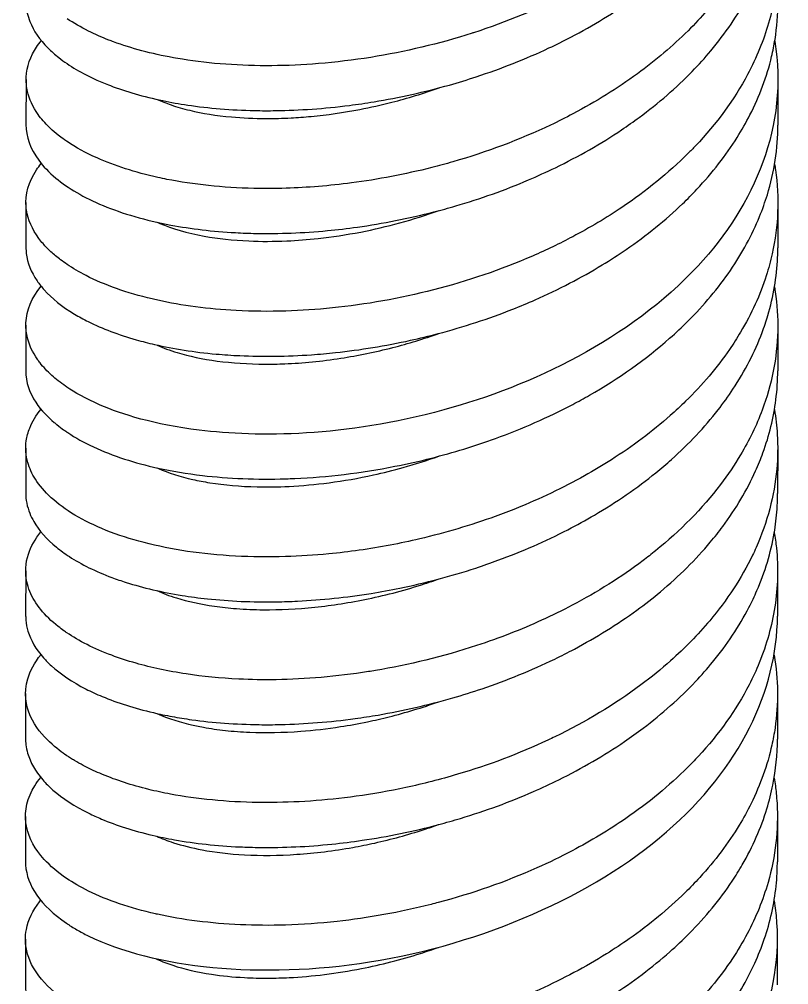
# Model space of a CAD drawing. Header units: millimetres. Extents: x 129 to 6329, y 33 to 3553.
# Drawn here: x 3519.19 to 3539.65, y 2565.71 to 2591.37 of the extents above; entities that cross this region are included whole.
import ezdxf

# ---------------------------------------------------------------- set-up
doc = ezdxf.new("R2010")
doc.units = ezdxf.units.MM
doc.layers.add('vistasIsometricas', color=255, linetype='Continuous')

msp = doc.modelspace()

# ---------------------------------------------------------------- linework, layer by layer
at = {"layer": 'vistasIsometricas', "extrusion": (1e-16, 0.816497, 0.57735)}
for p, q in [((3521.866, 2590.711), (3521.866, 2590.711)), ((3519.365, 2589.768), (3519.364, 2588.573)), ((3539.365, 2589.754), (3539.364, 2588.559)), ((3521.863, 2587.447), (3521.863, 2587.447)), ((3519.363, 2586.504), (3519.362, 2585.309)), ((3539.363, 2586.466), (3539.362, 2585.294)), ((3521.861, 2584.182), (3521.861, 2584.182)), ((3519.36, 2583.239), (3519.359, 2582.044)), ((3539.36, 2583.225), (3539.359, 2582.03)), ((3519.358, 2579.974), (3519.357, 2578.78)), ((3539.358, 2579.96), (3539.357, 2578.765)), ((3519.356, 2576.71), (3519.355, 2575.515)), ((3539.356, 2576.695), (3539.355, 2575.5)), ((3521.854, 2574.388), (3521.854, 2574.388)), ((3519.353, 2573.445), (3519.352, 2572.25)), ((3539.353, 2573.431), (3539.352, 2572.236)), ((3521.851, 2571.123), (3521.851, 2571.124)), ((3519.351, 2570.181), (3519.35, 2568.986)), ((3539.351, 2570.166), (3539.35, 2568.971)), ((3521.849, 2567.859), (3521.849, 2567.859)), ((3519.348, 2566.916), (3519.348, 2565.721)), ((3539.348, 2566.873), (3539.348, 2565.707))]:
    msp.add_line(p, q, dxfattribs=at)
at = {"layer": 'vistasIsometricas'}
for points, knots in [([(3539.286, 2600.582), (3539.286, 2600.581), (3539.286, 2600.58), (3539.286, 2600.579), (3539.357, 2600.158), (3539.385, 2599.73), (3539.367, 2599.299), (3539.347, 2598.801), (3539.265, 2598.3), (3539.121, 2597.8), (3539.064, 2597.6), (3538.996, 2597.4), (3538.918, 2597.201), (3538.653, 2596.527), (3538.271, 2595.863), (3537.775, 2595.229), (3537.736, 2595.179), (3537.696, 2595.129), (3537.656, 2595.08), (3537.197, 2594.518), (3536.649, 2593.982), (3536.022, 2593.485), (3535.684, 2593.218), (3535.324, 2592.962), (3534.943, 2592.719), (3534.575, 2592.484), (3534.188, 2592.262), (3533.785, 2592.055), (3532.999, 2591.649), (3532.15, 2591.299), (3531.268, 2591.014), (3531.254, 2591.009), (3531.241, 2591.005), (3531.228, 2591.001), (3530.353, 2590.721), (3529.445, 2590.505), (3528.536, 2590.36), (3528.071, 2590.286), (3527.606, 2590.23), (3527.146, 2590.193), (3526.727, 2590.159), (3526.312, 2590.14), (3525.905, 2590.137), (3525.068, 2590.131), (3524.264, 2590.189), (3523.525, 2590.308), (3523.443, 2590.321), (3523.363, 2590.335), (3523.283, 2590.349), (3522.704, 2590.454), (3522.169, 2590.597), (3521.694, 2590.772), (3521.652, 2590.788), (3521.61, 2590.803), (3521.569, 2590.819), (3521.378, 2590.894), (3521.197, 2590.973), (3521.027, 2591.058), (3520.821, 2591.16), (3520.632, 2591.269), (3520.459, 2591.386)], [0.419181145, 0.419181145, 0.419181145, 0.419181145, 0.419182326, 0.419182326, 0.419182326, 0.419680487, 0.419680487, 0.419680487, 0.420254539, 0.420254539, 0.420254539, 0.420484764, 0.420484764, 0.420484764, 0.421265133, 0.421265133, 0.421265133, 0.421326753, 0.421326753, 0.421326753, 0.422023612, 0.422023612, 0.422023612, 0.422398967, 0.422398967, 0.422398967, 0.42276196, 0.42276196, 0.42276196, 0.42347118, 0.42347118, 0.42347118, 0.423481665, 0.423481665, 0.423481665, 0.424184095, 0.424184095, 0.424184095, 0.424543394, 0.424543394, 0.424543394, 0.424870447, 0.424870447, 0.424870447, 0.425541748, 0.425541748, 0.425541748, 0.425615608, 0.425615608, 0.425615608, 0.426151714, 0.426151714, 0.426151714, 0.426198969, 0.426198969, 0.426198969, 0.426419768, 0.426419768, 0.426419768, 0.426687821, 0.426687821, 0.426687821, 0.426687821]), ([(3519.367, 2591.838), (3519.366, 2591.738), (3519.377, 2591.638), (3519.416, 2591.462), (3519.439, 2591.386), (3519.563, 2591.068), (3519.724, 2590.832), (3520.034, 2590.521), (3520.131, 2590.435), (3520.515, 2590.134), (3520.855, 2589.934), (3521.366, 2589.705), (3521.485, 2589.656), (3522.025, 2589.45), (3522.492, 2589.315), (3523.216, 2589.164), (3523.437, 2589.125), (3524.223, 2589.008), (3524.821, 2588.958), (3525.631, 2588.941), (3525.817, 2588.941), (3526.641, 2588.952), (3527.298, 2588.998), (3528.184, 2589.111), (3528.403, 2589.143), (3529.29, 2589.289), (3529.961, 2589.437), (3530.865, 2589.692), (3531.104, 2589.765), (3532.004, 2590.06), (3532.652, 2590.316), (3533.471, 2590.701), (3533.665, 2590.797), (3534.452, 2591.208), (3535.018, 2591.553), (3535.74, 2592.071), (3535.932, 2592.217), (3536.618, 2592.772), (3537.07, 2593.206), (3537.588, 2593.801), (3537.703, 2593.941), (3538.168, 2594.545), (3538.468, 2595.026), (3538.801, 2595.72), (3538.886, 2595.92), (3539.139, 2596.601), (3539.26, 2597.088), (3539.35, 2597.803), (3539.366, 2598.027), (3539.371, 2598.284), (3539.371, 2598.319), (3539.371, 2598.353)], [15.976225, 15.976225, 15.976225, 15.976225, 16.01815, 16.01815, 16.050188, 16.050188, 16.153153, 16.153153, 16.193449, 16.193449, 16.298648, 16.298648, 16.328824, 16.328824, 16.43122, 16.43122, 16.474056, 16.474056, 16.579382, 16.579382, 16.610359, 16.610359, 16.714798, 16.714798, 16.748829, 16.748829, 16.852458, 16.852458, 16.889921, 16.889921, 16.994581, 16.994581, 17.027633, 17.027633, 17.130935, 17.130935, 17.169784, 17.169784, 17.274754, 17.274754, 17.306306, 17.306306, 17.409115, 17.409115, 17.450098, 17.450098, 17.547392, 17.547392, 17.591478, 17.591478, 17.598203, 17.598203, 17.598203, 17.598203]), ([(3539.284, 2597.318), (3539.306, 2597.181), (3539.325, 2597.043), (3539.339, 2596.905), (3539.381, 2596.481), (3539.38, 2596.055), (3539.335, 2595.631), (3539.271, 2595.029), (3539.118, 2594.432), (3538.881, 2593.85), (3538.84, 2593.75), (3538.796, 2593.649), (3538.75, 2593.549), (3538.437, 2592.874), (3538.01, 2592.223), (3537.483, 2591.613), (3537.323, 2591.427), (3537.153, 2591.245), (3536.975, 2591.068), (3536.568, 2590.662), (3536.116, 2590.279), (3535.627, 2589.922), (3535.095, 2589.534), (3534.519, 2589.177), (3533.911, 2588.857), (3533.716, 2588.754), (3533.518, 2588.655), (3533.317, 2588.56), (3532.489, 2588.167), (3531.612, 2587.84), (3530.719, 2587.582), (3530.532, 2587.528), (3530.344, 2587.477), (3530.155, 2587.43), (3529.445, 2587.25), (3528.729, 2587.113), (3528.023, 2587.021), (3527.432, 2586.944), (3526.848, 2586.897), (3526.28, 2586.88), (3525.99, 2586.871), (3525.705, 2586.87), (3525.425, 2586.876), (3524.597, 2586.894), (3523.817, 2586.978), (3523.114, 2587.116), (3523.033, 2587.132), (3522.953, 2587.149), (3522.874, 2587.166), (3522.267, 2587.3), (3521.723, 2587.476), (3521.256, 2587.684), (3520.957, 2587.817), (3520.69, 2587.964), (3520.457, 2588.121)], [0.42215859, 0.42215859, 0.42215859, 0.42215859, 0.42235254, 0.42235254, 0.42235254, 0.42294974, 0.42294974, 0.42294974, 0.42379762, 0.42379762, 0.42379762, 0.42394461, 0.42394461, 0.42394461, 0.42493949, 0.42493949, 0.42493949, 0.42524271, 0.42524271, 0.42524271, 0.42593438, 0.42593438, 0.42593438, 0.4266878, 0.4266878, 0.4266878, 0.42692926, 0.42692926, 0.42692926, 0.42792413, 0.42792413, 0.42792413, 0.42813289, 0.42813289, 0.42813289, 0.42891902, 0.42891902, 0.42891902, 0.42957797, 0.42957797, 0.42957797, 0.42991391, 0.42991391, 0.42991391, 0.43090879, 0.43090879, 0.43090879, 0.43102306, 0.43102306, 0.43102306, 0.43190367, 0.43190367, 0.43190367, 0.43246815, 0.43246815, 0.43246815, 0.43246815]), ([(3519.364, 2588.573), (3519.364, 2588.252), (3519.477, 2587.931), (3519.822, 2587.462), (3519.973, 2587.303), (3520.482, 2586.88), (3520.905, 2586.632), (3521.934, 2586.205), (3522.541, 2586.028), (3523.753, 2585.801), (3524.329, 2585.732), (3525.118, 2585.69), (3525.301, 2585.683), (3526.098, 2585.669), (3526.734, 2585.693), (3527.647, 2585.779), (3527.912, 2585.81), (3528.855, 2585.942), (3529.537, 2586.076), (3530.408, 2586.3), (3530.601, 2586.353), (3531.452, 2586.602), (3532.1, 2586.832), (3532.969, 2587.203), (3533.209, 2587.312), (3534.064, 2587.727), (3534.655, 2588.063), (3535.367, 2588.541), (3535.523, 2588.651), (3536.191, 2589.143), (3536.662, 2589.551), (3537.257, 2590.162), (3537.422, 2590.345), (3537.967, 2590.995), (3538.298, 2591.481), (3538.643, 2592.13), (3538.715, 2592.277), (3539.008, 2592.931), (3539.171, 2593.447), (3539.3, 2594.152), (3539.325, 2594.335), (3539.36, 2594.708), (3539.369, 2594.898), (3539.369, 2595.088)], [1.378312, 1.378312, 1.378312, 1.378312, 1.51311, 1.51311, 1.58532, 1.58532, 1.715181, 1.715181, 1.847998, 1.847998, 1.953041, 1.953041, 1.984183, 1.984183, 2.086861, 2.086861, 2.128415, 2.128415, 2.233724, 2.233724, 2.263728, 2.263728, 2.366793, 2.366793, 2.406649, 2.406649, 2.511789, 2.511789, 2.542361, 2.542361, 2.644868, 2.644868, 2.687192, 2.687192, 2.792523, 2.792523, 2.823113, 2.823113, 2.927054, 2.927054, 2.963116, 2.963116, 3.000661, 3.000661, 3.000661, 3.000661]), ([(3539.281, 2594.053), (3539.304, 2593.916), (3539.323, 2593.778), (3539.336, 2593.641), (3539.392, 2593.082), (3539.372, 2592.521), (3539.276, 2591.965), (3539.196, 2591.499), (3539.063, 2591.038), (3538.878, 2590.586), (3538.784, 2590.355), (3538.677, 2590.127), (3538.557, 2589.903), (3538.202, 2589.237), (3537.734, 2588.599), (3537.17, 2588.006), (3537.106, 2587.938), (3537.04, 2587.87), (3536.972, 2587.803), (3536.454, 2587.287), (3535.863, 2586.807), (3535.217, 2586.372), (3534.802, 2586.093), (3534.364, 2585.832), (3533.908, 2585.592), (3533.561, 2585.409), (3533.203, 2585.237), (3532.838, 2585.078), (3531.992, 2584.711), (3531.105, 2584.409), (3530.206, 2584.179), (3529.308, 2583.948), (3528.4, 2583.788), (3527.514, 2583.697), (3527.096, 2583.655), (3526.682, 2583.627), (3526.277, 2583.615), (3525.825, 2583.601), (3525.383, 2583.606), (3524.956, 2583.629), (3524.208, 2583.668), (3523.506, 2583.762), (3522.872, 2583.902), (3522.82, 2583.913), (3522.769, 2583.925), (3522.719, 2583.937), (3522.045, 2584.096), (3521.453, 2584.307), (3520.964, 2584.558), (3520.779, 2584.652), (3520.609, 2584.752), (3520.455, 2584.857)], [0.4279389, 0.4279389, 0.4279389, 0.4279389, 0.4281329, 0.4281329, 0.4281329, 0.42891902, 0.42891902, 0.42891902, 0.42957799, 0.42957799, 0.42957799, 0.4299139, 0.4299139, 0.4299139, 0.43090878, 0.43090878, 0.43090878, 0.43102308, 0.43102308, 0.43102308, 0.43190366, 0.43190366, 0.43190366, 0.43246816, 0.43246816, 0.43246816, 0.43289855, 0.43289855, 0.43289855, 0.43389342, 0.43389342, 0.43389342, 0.4348883, 0.4348883, 0.4348883, 0.43535833, 0.43535833, 0.43535833, 0.4358832, 0.4358832, 0.4358832, 0.43680342, 0.43680342, 0.43680342, 0.43687807, 0.43687807, 0.43687807, 0.43787295, 0.43787295, 0.43787295, 0.4382485, 0.4382485, 0.4382485, 0.4382485]), ([(3519.362, 2585.309), (3519.362, 2585.255), (3519.365, 2585.201), (3519.4, 2584.899), (3519.497, 2584.652), (3519.715, 2584.335), (3519.778, 2584.257), (3520.053, 2583.95), (3520.324, 2583.733), (3520.769, 2583.465), (3520.891, 2583.398), (3521.393, 2583.149), (3521.821, 2582.986), (3522.455, 2582.806), (3522.618, 2582.764), (3523.29, 2582.61), (3523.838, 2582.524), (3524.629, 2582.453), (3524.84, 2582.439), (3525.665, 2582.401), (3526.302, 2582.408), (3527.169, 2582.469), (3527.382, 2582.488), (3528.255, 2582.582), (3528.923, 2582.69), (3529.837, 2582.891), (3530.082, 2582.951), (3530.999, 2583.193), (3531.665, 2583.41), (3532.513, 2583.745), (3532.711, 2583.828), (3533.531, 2584.189), (3534.129, 2584.499), (3534.909, 2584.974), (3535.121, 2585.111), (3535.871, 2585.627), (3536.374, 2586.032), (3536.959, 2586.593), (3537.087, 2586.723), (3537.622, 2587.292), (3537.98, 2587.753), (3538.403, 2588.428), (3538.516, 2588.627), (3538.877, 2589.333), (3539.071, 2589.852), (3539.232, 2590.532), (3539.262, 2590.685), (3539.34, 2591.165), (3539.366, 2591.494), (3539.367, 2591.823)], [14.354259, 14.354259, 14.354259, 14.354259, 14.376736, 14.376736, 14.480984, 14.480984, 14.515853, 14.515853, 14.619759, 14.619759, 14.656071, 14.656071, 14.760421, 14.760421, 14.794854, 14.794854, 14.898618, 14.898618, 14.935527, 14.935527, 15.040045, 15.040045, 15.073748, 15.073748, 15.177271, 15.177271, 15.215199, 15.215199, 15.319974, 15.319974, 15.352506, 15.352506, 15.455638, 15.455638, 15.495233, 15.495233, 15.600338, 15.600338, 15.631159, 15.631159, 15.733746, 15.733746, 15.775738, 15.775738, 15.881069, 15.881069, 15.91141, 15.91141, 15.976335, 15.976335, 15.976335, 15.976335]), ([(3520.457, 2588.121), (3520.434, 2588.137), (3520.396, 2588.164), (3520.366, 2588.185), (3520.316, 2588.221), (3520.268, 2588.257), (3520.222, 2588.293), (3520.148, 2588.352), (3520.079, 2588.411), (3520.014, 2588.472), (3520.005, 2588.48), (3519.996, 2588.489), (3519.988, 2588.497), (3519.87, 2588.61), (3519.77, 2588.726), (3519.685, 2588.844), (3519.543, 2589.044), (3519.448, 2589.249), (3519.401, 2589.456), (3519.388, 2589.512), (3519.378, 2589.568), (3519.373, 2589.625), (3519.344, 2589.903), (3519.4, 2590.182), (3519.537, 2590.449), (3519.599, 2590.569), (3519.678, 2590.688), (3519.771, 2590.803)], [0.432468149, 0.432468149, 0.432468149, 0.432468149, 0.432524696, 0.432524696, 0.432524696, 0.432619235, 0.432619235, 0.432619235, 0.432770323, 0.432770323, 0.432770323, 0.432791408, 0.432791408, 0.432791408, 0.433072498, 0.433072498, 0.433072498, 0.433547535, 0.433547535, 0.433547535, 0.433676848, 0.433676848, 0.433676848, 0.434316627, 0.434316627, 0.434316627, 0.434604542, 0.434604542, 0.434604542, 0.434604542]), ([(3539.279, 2590.789), (3539.651, 2588.559), (3538.746, 2586.438), (3537.241, 2584.819), (3535.419, 2582.859), (3532.808, 2581.623), (3530.475, 2580.986), (3527.829, 2580.263), (3525.552, 2580.254), (3523.97, 2580.45), (3522.763, 2580.599), (3521.923, 2580.866), (3521.34, 2581.116), (3520.941, 2581.287), (3520.659, 2581.452), (3520.452, 2581.592)], [0.42969466, 0.42969466, 0.42969466, 0.42969466, 0.43237599, 0.43237599, 0.43237599, 0.43562099, 0.43562099, 0.43562099, 0.43930046, 0.43930046, 0.43930046, 0.44210782, 0.44210782, 0.44210782, 0.44402881, 0.44402881, 0.44402881, 0.44402881]), ([(3522.854, 2589.241), (3522.969, 2589.189), (3523.093, 2589.14), (3523.379, 2589.042), (3523.545, 2588.994), (3524.054, 2588.872), (3524.424, 2588.812), (3525.121, 2588.748), (3525.432, 2588.733), (3525.97, 2588.732), (3526.189, 2588.738), (3526.589, 2588.759), (3526.767, 2588.772), (3527.37, 2588.83), (3527.804, 2588.892), (3528.526, 2589.031), (3528.809, 2589.094), (3529.514, 2589.274), (3529.935, 2589.402), (3530.352, 2589.55)], [-2.4711402, -2.4711402, -2.4711402, -2.4711402, -2.434541, -2.434541, -2.3921179, -2.3921179, -2.3120347, -2.3120347, -2.2534369, -2.2534369, -2.2148811, -2.2148811, -2.1845329, -2.1845329, -2.1139944, -2.1139944, -2.0689547, -2.0689547, -2.0022533, -2.0022533, -2.0022533, -2.0022533]), ([(3520.451, 2580.397), (3520.452, 2580.397), (3520.467, 2580.387), (3520.475, 2580.382), (3520.88, 2580.112), (3521.389, 2579.873), (3521.984, 2579.68), (3522.261, 2579.591), (3522.557, 2579.511), (3522.869, 2579.442), (3523.242, 2579.36), (3523.64, 2579.293), (3524.056, 2579.244), (3524.749, 2579.163), (3525.496, 2579.132), (3526.274, 2579.155), (3526.353, 2579.158), (3526.433, 2579.161), (3526.513, 2579.164), (3527.377, 2579.203), (3528.276, 2579.309), (3529.177, 2579.487), (3529.502, 2579.551), (3529.826, 2579.623), (3530.15, 2579.706), (3530.725, 2579.851), (3531.296, 2580.026), (3531.855, 2580.229), (3532.564, 2580.486), (3533.253, 2580.789), (3533.905, 2581.132), (3534.056, 2581.212), (3534.204, 2581.294), (3534.351, 2581.377), (3535.132, 2581.824), (3535.852, 2582.332), (3536.485, 2582.89), (3536.653, 2583.038), (3536.814, 2583.189), (3536.969, 2583.344), (3537.399, 2583.772), (3537.779, 2584.225), (3538.101, 2584.697), (3538.416, 2585.158), (3538.675, 2585.637), (3538.875, 2586.126), (3538.954, 2586.319), (3539.023, 2586.514), (3539.083, 2586.709), (3539.269, 2587.317), (3539.364, 2587.938), (3539.364, 2588.559)], [0.553855387, 0.553855387, 0.553855387, 0.553855387, 0.553874121, 0.553874121, 0.553874121, 0.554847997, 0.554847997, 0.554847997, 0.555300473, 0.555300473, 0.555300473, 0.555842876, 0.555842876, 0.555842876, 0.556745561, 0.556745561, 0.556745561, 0.556837736, 0.556837736, 0.556837736, 0.557832601, 0.557832601, 0.557832601, 0.558190649, 0.558190649, 0.558190649, 0.558827489, 0.558827489, 0.558827489, 0.559635737, 0.559635737, 0.559635737, 0.559822354, 0.559822354, 0.559822354, 0.560817221, 0.560817221, 0.560817221, 0.561080825, 0.561080825, 0.561080825, 0.561812104, 0.561812104, 0.561812104, 0.562525913, 0.562525913, 0.562525913, 0.562806979, 0.562806979, 0.562806979, 0.563679257, 0.563679257, 0.563679257, 0.563679257]), ([(3520.455, 2584.857), (3520.404, 2584.891), (3520.34, 2584.937), (3520.286, 2584.977), (3520.194, 2585.047), (3520.108, 2585.118), (3520.029, 2585.191), (3519.953, 2585.262), (3519.883, 2585.334), (3519.819, 2585.407), (3519.779, 2585.453), (3519.742, 2585.5), (3519.707, 2585.547), (3519.527, 2585.789), (3519.417, 2586.042), (3519.378, 2586.296), (3519.374, 2586.324), (3519.371, 2586.352), (3519.368, 2586.38), (3519.338, 2586.715), (3519.432, 2587.051), (3519.643, 2587.368), (3519.681, 2587.425), (3519.723, 2587.482), (3519.769, 2587.538)], [0.438248504, 0.438248504, 0.438248504, 0.438248504, 0.438371391, 0.438371391, 0.438371391, 0.438581525, 0.438581525, 0.438581525, 0.438785334, 0.438785334, 0.438785334, 0.438914547, 0.438914547, 0.438914547, 0.439580592, 0.439580592, 0.439580592, 0.439654893, 0.439654893, 0.439654893, 0.440533582, 0.440533582, 0.440533582, 0.440692794, 0.440692794, 0.440692794, 0.440692794]), ([(3539.276, 2587.524), (3539.285, 2587.473), (3539.293, 2587.421), (3539.406, 2586.625), (3539.377, 2585.876), (3539.169, 2584.942), (3539.117, 2584.748), (3538.891, 2584.043), (3538.663, 2583.541), (3538.28, 2582.9), (3538.181, 2582.745), (3537.745, 2582.113), (3537.354, 2581.652), (3536.778, 2581.088), (3536.642, 2580.96), (3536.024, 2580.414), (3535.499, 2580.021), (3534.703, 2579.513), (3534.465, 2579.371), (3533.644, 2578.913), (3533.035, 2578.624), (3532.221, 2578.296), (3532.035, 2578.225), (3531.189, 2577.918), (3530.515, 2577.719), (3529.574, 2577.498), (3529.312, 2577.442), (3528.502, 2577.289), (3527.956, 2577.211), (3527.03, 2577.121), (3526.647, 2577.097), (3525.812, 2577.072), (3525.366, 2577.077), (3524.491, 2577.124), (3524.065, 2577.167), (3522.842, 2577.348), (3522.114, 2577.539), (3521.191, 2577.908), (3520.912, 2578.044), (3520.423, 2578.335), (3520.211, 2578.491), (3519.861, 2578.811), (3519.721, 2578.976), (3519.522, 2579.29), (3519.455, 2579.438), (3519.358, 2579.778), (3519.344, 2579.971), (3519.387, 2580.278), (3519.418, 2580.393), (3519.53, 2580.677), (3519.631, 2580.846), (3519.764, 2581.009)], [0.175557, 0.175557, 0.175557, 0.175557, 0.185723, 0.185723, 0.333099, 0.333099, 0.371861, 0.371861, 0.475179, 0.475179, 0.508296, 0.508296, 0.612937, 0.612937, 0.64412, 0.64412, 0.749433, 0.749433, 0.792556, 0.792556, 0.894886, 0.894886, 0.924842, 0.924842, 1.030066, 1.030066, 1.070616, 1.070616, 1.155526, 1.155526, 1.21673, 1.21673, 1.291267, 1.291267, 1.367676, 1.367676, 1.521612, 1.521612, 1.59874, 1.59874, 1.674884, 1.674884, 1.748678, 1.748678, 1.811697, 1.811697, 1.892191, 1.892191, 1.940404, 1.940404, 2.013338, 2.013338, 2.013338, 2.013338]), ([(3522.852, 2585.976), (3522.874, 2585.966), (3522.897, 2585.956), (3523.248, 2585.805), (3523.646, 2585.689), (3524.467, 2585.541), (3524.865, 2585.497), (3525.615, 2585.464), (3525.953, 2585.464), (3526.575, 2585.492), (3526.853, 2585.513), (3527.506, 2585.585), (3527.884, 2585.642), (3528.958, 2585.851), (3529.659, 2586.04), (3530.35, 2586.285)], [-1.8485974, -1.8485974, -1.8485974, -1.8485974, -1.8414688, -1.8414688, -1.7398227, -1.7398227, -1.659134, -1.659134, -1.5983697, -1.5983697, -1.551318, -1.551318, -1.4899832, -1.4899832, -1.3794509, -1.3794509, -1.3794509, -1.3794509]), ([(3519.357, 2578.78), (3519.357, 2578.598), (3519.393, 2578.417), (3519.494, 2578.165), (3519.53, 2578.091), (3519.709, 2577.782), (3519.91, 2577.552), (3520.278, 2577.252), (3520.393, 2577.168), (3520.835, 2576.881), (3521.214, 2576.694), (3521.77, 2576.486), (3521.897, 2576.443), (3522.479, 2576.258), (3522.977, 2576.141), (3523.734, 2576.019), (3523.959, 2575.989), (3524.772, 2575.903), (3525.389, 2575.875), (3526.214, 2575.888), (3526.399, 2575.894), (3527.226, 2575.935), (3527.884, 2576.003), (3528.801, 2576.151), (3529.055, 2576.197), (3529.987, 2576.388), (3530.664, 2576.566), (3531.527, 2576.848), (3531.723, 2576.917), (3532.559, 2577.224), (3533.182, 2577.496), (3534.018, 2577.927), (3534.254, 2578.056), (3535.069, 2578.534), (3535.616, 2578.91), (3536.26, 2579.433), (3536.399, 2579.551), (3536.998, 2580.085), (3537.413, 2580.525), (3537.913, 2581.166), (3538.044, 2581.349), (3538.489, 2582.021), (3538.749, 2582.525), (3539, 2583.192), (3539.051, 2583.343), (3539.247, 2584.004), (3539.335, 2584.521), (3539.36, 2585.125), (3539.362, 2585.21), (3539.362, 2585.294)], [12.732251, 12.732251, 12.732251, 12.732251, 12.808223, 12.808223, 12.83957, 12.83957, 12.942312, 12.942312, 12.983576, 12.983576, 13.088865, 13.088865, 13.118649, 13.118649, 13.221302, 13.221302, 13.262961, 13.262961, 13.368272, 13.368272, 13.398359, 13.398359, 13.501566, 13.501566, 13.540805, 13.540805, 13.645844, 13.645844, 13.677003, 13.677003, 13.779687, 13.779687, 13.821212, 13.821212, 13.926517, 13.926517, 13.956502, 13.956502, 14.05953, 14.05953, 14.099542, 14.099542, 14.204703, 14.204703, 14.235131, 14.235131, 14.337597, 14.337597, 14.35423, 14.35423, 14.35423, 14.35423]), ([(3520.452, 2581.592), (3520.449, 2581.594), (3520.428, 2581.609), (3520.416, 2581.617), (3520.282, 2581.71), (3520.16, 2581.806), (3520.05, 2581.905), (3519.931, 2582.014), (3519.826, 2582.125), (3519.737, 2582.239), (3519.716, 2582.266), (3519.696, 2582.293), (3519.676, 2582.321), (3519.532, 2582.524), (3519.437, 2582.734), (3519.392, 2582.946), (3519.366, 2583.066), (3519.356, 2583.186), (3519.362, 2583.306), (3519.378, 2583.636), (3519.515, 2583.965), (3519.767, 2584.274)], [0.444028813, 0.444028813, 0.444028813, 0.444028813, 0.444058874, 0.444058874, 0.444058874, 0.444390082, 0.444390082, 0.444390082, 0.444751354, 0.444751354, 0.444751354, 0.444837119, 0.444837119, 0.444837119, 0.445473898, 0.445473898, 0.445473898, 0.445831997, 0.445831997, 0.445831997, 0.446817064, 0.446817064, 0.446817064, 0.446817064]), ([(3539.274, 2584.259), (3539.331, 2583.916), (3539.36, 2583.573), (3539.36, 2583.233), (3539.36, 2583.183), (3539.36, 2583.133), (3539.358, 2583.083), (3539.341, 2582.365), (3539.199, 2581.658), (3538.946, 2580.982), (3538.793, 2580.575), (3538.601, 2580.178), (3538.373, 2579.795), (3538.211, 2579.523), (3538.032, 2579.258), (3537.836, 2579.001), (3537.35, 2578.362), (3536.765, 2577.773), (3536.111, 2577.243), (3536.001, 2577.154), (3535.889, 2577.067), (3535.776, 2576.981), (3535.19, 2576.539), (3534.556, 2576.143), (3533.896, 2575.795), (3533.36, 2575.513), (3532.806, 2575.262), (3532.245, 2575.043), (3531.948, 2574.927), (3531.65, 2574.82), (3531.35, 2574.721), (3530.449, 2574.425), (3529.541, 2574.207), (3528.66, 2574.059), (3528.597, 2574.049), (3528.535, 2574.038), (3528.472, 2574.029), (3527.619, 2573.895), (3526.794, 2573.827), (3526.021, 2573.815), (3525.679, 2573.81), (3525.347, 2573.816), (3525.027, 2573.831), (3524.53, 2573.855), (3524.062, 2573.901), (3523.624, 2573.967), (3523.14, 2574.041), (3522.694, 2574.137), (3522.29, 2574.252), (3522.061, 2574.317), (3521.846, 2574.388), (3521.644, 2574.463), (3521.169, 2574.641), (3520.77, 2574.845), (3520.448, 2575.063)], [0.44334394, 0.44334394, 0.44334394, 0.44334394, 0.44381923, 0.44381923, 0.44381923, 0.44388922, 0.44388922, 0.44388922, 0.44489471, 0.44489471, 0.44489471, 0.4455007, 0.4455007, 0.4455007, 0.44593132, 0.44593132, 0.44593132, 0.4470021, 0.4470021, 0.4470021, 0.44718217, 0.44718217, 0.44718217, 0.44811069, 0.44811069, 0.44811069, 0.44886364, 0.44886364, 0.44886364, 0.4492614, 0.4492614, 0.4492614, 0.45045941, 0.45045941, 0.45045941, 0.45054511, 0.45054511, 0.45054511, 0.4517111, 0.4517111, 0.4517111, 0.45222659, 0.45222659, 0.45222659, 0.45302444, 0.45302444, 0.45302444, 0.45390806, 0.45390806, 0.45390806, 0.45440949, 0.45440949, 0.45440949, 0.45558953, 0.45558953, 0.45558953, 0.45558953]), ([(3522.849, 2582.711), (3523.011, 2582.638), (3523.191, 2582.571), (3523.702, 2582.416), (3524.058, 2582.34), (3524.844, 2582.234), (3525.27, 2582.205), (3525.895, 2582.203), (3526.07, 2582.206), (3526.727, 2582.232), (3527.227, 2582.281), (3528.194, 2582.431), (3528.656, 2582.526), (3529.531, 2582.751), (3529.941, 2582.876), (3530.348, 2583.021)], [-2.4709023, -2.4709023, -2.4709023, -2.4709023, -2.4193243, -2.4193243, -2.3369792, -2.3369792, -2.2548138, -2.2548138, -2.2237506, -2.2237506, -2.1404748, -2.1404748, -2.0669007, -2.0669007, -2.001871, -2.001871, -2.001871, -2.001871]), ([(3519.358, 2582.045), (3519.348, 2581.37), (3519.82, 2580.906), (3520.112, 2580.655), (3520.136, 2580.634), (3520.159, 2580.615), (3520.181, 2580.597), (3520.327, 2580.478), (3520.427, 2580.414), (3520.451, 2580.397)], [0.547767458, 0.547767458, 0.547767458, 0.547767458, 0.55151838, 0.55151838, 0.55151838, 0.551824506, 0.551824506, 0.551824506, 0.553855386, 0.553855386, 0.553855386, 0.553855386]), ([(3519.355, 2575.515), (3519.355, 2575.475), (3519.356, 2575.435), (3519.368, 2575.298), (3519.387, 2575.202), (3519.489, 2574.863), (3519.628, 2574.624), (3519.894, 2574.325), (3519.963, 2574.255), (3520.284, 2573.963), (3520.594, 2573.754), (3521.097, 2573.497), (3521.24, 2573.431), (3521.794, 2573.2), (3522.25, 2573.054), (3522.914, 2572.901), (3523.08, 2572.866), (3523.421, 2572.804), (3523.595, 2572.776), (3524.337, 2572.673), (3524.938, 2572.628), (3525.757, 2572.617), (3525.947, 2572.618), (3526.782, 2572.637), (3527.445, 2572.69), (3528.321, 2572.81), (3528.526, 2572.841), (3529.394, 2572.99), (3530.06, 2573.142), (3530.979, 2573.407), (3531.238, 2573.488), (3532.159, 2573.8), (3532.806, 2574.063), (3533.604, 2574.45), (3533.778, 2574.538), (3534.536, 2574.941), (3535.092, 2575.287), (3535.826, 2575.821), (3536.037, 2575.985), (3536.733, 2576.566), (3537.178, 2577.006), (3537.682, 2577.608), (3537.793, 2577.747), (3538.25, 2578.363), (3538.543, 2578.857), (3538.843, 2579.524), (3538.908, 2579.685), (3539.135, 2580.31), (3539.25, 2580.781), (3539.343, 2581.513), (3539.359, 2581.771), (3539.359, 2582.03)], [1.37858, 1.37858, 1.37858, 1.37858, 1.395361, 1.395361, 1.435692, 1.435692, 1.538645, 1.538645, 1.570662, 1.570662, 1.675536, 1.675536, 1.713938, 1.713938, 1.81734, 1.81734, 1.850709, 1.850709, 1.883868, 1.883868, 1.989157, 1.989157, 2.020687, 2.020687, 2.12561, 2.12561, 2.157392, 2.157392, 2.260272, 2.260272, 2.300931, 2.300931, 2.40617, 2.40617, 2.43603, 2.43603, 2.538337, 2.538337, 2.581572, 2.581572, 2.686883, 2.686883, 2.718153, 2.718153, 2.822874, 2.822874, 2.855635, 2.855635, 2.949636, 2.949636, 3.000514, 3.000514, 3.000514, 3.000514]), ([(3539.272, 2580.994), (3539.308, 2580.775), (3539.333, 2580.555), (3539.347, 2580.336), (3539.365, 2580.028), (3539.361, 2579.721), (3539.333, 2579.415), (3539.27, 2578.704), (3539.083, 2578.002), (3538.784, 2577.329), (3538.754, 2577.26), (3538.722, 2577.191), (3538.689, 2577.122), (3538.396, 2576.514), (3538.012, 2575.93), (3537.551, 2575.383), (3537.237, 2575.01), (3536.888, 2574.654), (3536.509, 2574.318), (3536.259, 2574.096), (3535.996, 2573.882), (3535.721, 2573.678), (3535.021, 2573.155), (3534.247, 2572.692), (3533.43, 2572.296), (3533.369, 2572.267), (3533.309, 2572.238), (3533.248, 2572.21), (3532.473, 2571.846), (3531.662, 2571.542), (3530.842, 2571.299), (3530.387, 2571.164), (3529.928, 2571.047), (3529.471, 2570.949), (3529.027, 2570.854), (3528.584, 2570.777), (3528.147, 2570.716), (3527.325, 2570.602), (3526.521, 2570.549), (3525.76, 2570.549), (3525.686, 2570.549), (3525.613, 2570.55), (3525.539, 2570.551), (3524.699, 2570.562), (3523.914, 2570.641), (3523.209, 2570.773), (3523.008, 2570.81), (3522.814, 2570.852), (3522.627, 2570.898), (3522.176, 2571.009), (3521.765, 2571.142), (3521.4, 2571.294), (3521.375, 2571.304), (3521.35, 2571.315), (3521.325, 2571.326), (3521.17, 2571.392), (3521.024, 2571.462), (3520.887, 2571.535), (3520.807, 2571.577), (3520.731, 2571.62), (3520.657, 2571.664), (3520.62, 2571.686), (3520.584, 2571.708), (3520.549, 2571.73), (3520.53, 2571.743), (3520.511, 2571.755), (3520.492, 2571.767), (3520.479, 2571.776), (3520.467, 2571.784), (3520.454, 2571.792), (3520.451, 2571.794), (3520.446, 2571.798), (3520.445, 2571.798)], [0.45015171, 0.45015171, 0.45015171, 0.45015171, 0.4504633, 0.4504633, 0.4504633, 0.45089987, 0.45089987, 0.45089987, 0.45191687, 0.45191687, 0.45191687, 0.45202138, 0.45202138, 0.45202138, 0.45294859, 0.45294859, 0.45294859, 0.45357946, 0.45357946, 0.45357946, 0.45399568, 0.45399568, 0.45399568, 0.45505881, 0.45505881, 0.45505881, 0.45513754, 0.45513754, 0.45513754, 0.45613879, 0.45613879, 0.45613879, 0.45669562, 0.45669562, 0.45669562, 0.45723644, 0.45723644, 0.45723644, 0.45825371, 0.45825371, 0.45825371, 0.45835261, 0.45835261, 0.45835261, 0.45948832, 0.45948832, 0.45948832, 0.45981179, 0.45981179, 0.45981179, 0.46059083, 0.46059083, 0.46059083, 0.46064463, 0.46064463, 0.46064463, 0.46098035, 0.46098035, 0.46098035, 0.46117511, 0.46117511, 0.46117511, 0.46127249, 0.46127249, 0.46127249, 0.46132543, 0.46132543, 0.46132543, 0.46136155, 0.46136155, 0.46136155, 0.46136987, 0.46136987, 0.46136987, 0.46136987]), ([(3522.847, 2579.447), (3522.861, 2579.44), (3522.875, 2579.434), (3523.15, 2579.314), (3523.456, 2579.215), (3523.946, 2579.105), (3524.097, 2579.076), (3524.64, 2578.99), (3525.061, 2578.952), (3525.786, 2578.935), (3526.069, 2578.939), (3526.706, 2578.971), (3527.061, 2579.003), (3527.812, 2579.102), (3528.207, 2579.171), (3528.868, 2579.316), (3529.132, 2579.382), (3529.713, 2579.544), (3530.03, 2579.644), (3530.346, 2579.756)], [-9.3195892, -9.3195892, -9.3195892, -9.3195892, -9.315109, -9.315109, -9.2335532, -9.2335532, -9.1995254, -9.1995254, -9.1162881, -9.1162881, -9.0658496, -9.0658496, -9.0063107, -9.0063107, -8.9427488, -8.9427488, -8.9010625, -8.9010625, -8.8506856, -8.8506856, -8.8506856, -8.8506856]), ([(3519.352, 2572.25), (3519.352, 2572.195), (3519.356, 2572.14), (3519.371, 2572.011), (3519.386, 2571.936), (3519.476, 2571.619), (3519.611, 2571.381), (3519.89, 2571.06), (3519.981, 2570.97), (3520.336, 2570.658), (3520.655, 2570.451), (3521.14, 2570.212), (3521.253, 2570.16), (3521.771, 2569.942), (3522.225, 2569.797), (3522.915, 2569.635), (3523.112, 2569.594), (3523.857, 2569.462), (3524.439, 2569.398), (3525.232, 2569.362), (3525.415, 2569.357), (3526.214, 2569.349), (3526.852, 2569.377), (3527.769, 2569.471), (3528.037, 2569.505), (3528.983, 2569.644), (3529.665, 2569.784), (3530.537, 2570.015), (3530.731, 2570.07), (3531.585, 2570.328), (3532.233, 2570.565), (3533.089, 2570.94), (3533.316, 2571.045), (3534.155, 2571.46), (3534.739, 2571.799), (3535.453, 2572.287), (3535.618, 2572.405), (3536.289, 2572.911), (3536.755, 2573.325), (3537.331, 2573.933), (3537.484, 2574.106), (3538.01, 2574.748), (3538.334, 2575.235), (3538.67, 2575.885), (3538.74, 2576.033), (3539.022, 2576.682), (3539.176, 2577.192), (3539.302, 2577.922), (3539.328, 2578.136), (3539.352, 2578.488), (3539.357, 2578.627), (3539.357, 2578.765)], [11.1102, 11.1102, 11.1102, 11.1102, 11.13331, 11.13331, 11.164407, 11.164407, 11.267074, 11.267074, 11.308687, 11.308687, 11.413999, 11.413999, 11.44405, 11.44405, 11.547198, 11.547198, 11.586707, 11.586707, 11.691795, 11.691795, 11.722695, 11.722695, 11.825303, 11.825303, 11.867185, 11.867185, 11.972509, 11.972509, 12.002766, 12.002766, 12.106256, 12.106256, 12.144307, 12.144307, 12.249109, 12.249109, 12.281503, 12.281503, 12.384587, 12.384587, 12.424376, 12.424376, 12.529508, 12.529508, 12.560145, 12.560145, 12.662674, 12.662674, 12.70491, 12.70491, 12.732194, 12.732194, 12.732194, 12.732194]), ([(3520.448, 2575.063), (3520.431, 2575.074), (3520.397, 2575.098), (3520.372, 2575.115), (3520.32, 2575.152), (3520.271, 2575.189), (3520.224, 2575.226), (3519.856, 2575.514), (3519.601, 2575.832), (3519.467, 2576.159), (3519.432, 2576.245), (3519.405, 2576.331), (3519.387, 2576.417), (3519.334, 2576.662), (3519.348, 2576.911), (3519.429, 2577.155), (3519.495, 2577.356), (3519.607, 2577.554), (3519.762, 2577.744)], [0.455589533, 0.455589533, 0.455589533, 0.455589533, 0.455652096, 0.455652096, 0.455652096, 0.455780785, 0.455780785, 0.455780785, 0.456775655, 0.456775655, 0.456775655, 0.457034618, 0.457034618, 0.457034618, 0.457770532, 0.457770532, 0.457770532, 0.458377694, 0.458377694, 0.458377694, 0.458377694]), ([(3539.269, 2577.73), (3539.292, 2577.593), (3539.311, 2577.455), (3539.324, 2577.318), (3539.377, 2576.795), (3539.363, 2576.269), (3539.282, 2575.749), (3539.204, 2575.247), (3539.065, 2574.749), (3538.866, 2574.263), (3538.787, 2574.067), (3538.697, 2573.872), (3538.598, 2573.681), (3538.254, 2573.012), (3537.797, 2572.371), (3537.243, 2571.773), (3537.151, 2571.674), (3537.057, 2571.576), (3536.96, 2571.48), (3536.472, 2570.993), (3535.919, 2570.539), (3535.315, 2570.124), (3534.868, 2569.816), (3534.393, 2569.531), (3533.896, 2569.269), (3533.59, 2569.107), (3533.275, 2568.954), (3532.953, 2568.811), (3532.113, 2568.437), (3531.228, 2568.129), (3530.331, 2567.891), (3530.267, 2567.874), (3530.204, 2567.858), (3530.141, 2567.842), (3529.306, 2567.63), (3528.462, 2567.479), (3527.637, 2567.389), (3527.172, 2567.338), (3526.714, 2567.306), (3526.266, 2567.292), (3525.857, 2567.28), (3525.456, 2567.282), (3525.068, 2567.3), (3524.273, 2567.335), (3523.529, 2567.431), (3522.86, 2567.578), (3522.843, 2567.582), (3522.826, 2567.586), (3522.81, 2567.59), (3522.128, 2567.743), (3521.526, 2567.951), (3521.027, 2568.197), (3520.813, 2568.303), (3520.618, 2568.415), (3520.443, 2568.534)], [0.45684059, 0.45684059, 0.45684059, 0.45684059, 0.45703459, 0.45703459, 0.45703459, 0.45777048, 0.45777048, 0.45777048, 0.45847967, 0.45847967, 0.45847967, 0.45876536, 0.45876536, 0.45876536, 0.45976023, 0.45976023, 0.45976023, 0.45992476, 0.45992476, 0.45992476, 0.46075511, 0.46075511, 0.46075511, 0.46136984, 0.46136984, 0.46136984, 0.46175, 0.46175, 0.46175, 0.46274487, 0.46274487, 0.46274487, 0.46281492, 0.46281492, 0.46281492, 0.46373975, 0.46373975, 0.46373975, 0.46426, 0.46426, 0.46426, 0.46473464, 0.46473464, 0.46473464, 0.46570508, 0.46570508, 0.46570508, 0.46572951, 0.46572951, 0.46572951, 0.46672438, 0.46672438, 0.46672438, 0.46715016, 0.46715016, 0.46715016, 0.46715016]), ([(3522.845, 2576.182), (3523.001, 2576.111), (3523.174, 2576.046), (3523.664, 2575.896), (3524.003, 2575.821), (3524.564, 2575.741), (3524.76, 2575.719), (3525.193, 2575.686), (3525.432, 2575.676), (3526.115, 2575.671), (3526.574, 2575.693), (3527.51, 2575.79), (3527.984, 2575.864), (3528.969, 2576.07), (3529.477, 2576.204), (3530.103, 2576.408), (3530.223, 2576.449), (3530.343, 2576.492)], [-4.9613331, -4.9613331, -4.9613331, -4.9613331, -4.9113411, -4.9113411, -4.8323283, -4.8323283, -4.7925649, -4.7925649, -4.7476745, -4.7476745, -4.6684798, -4.6684798, -4.5918056, -4.5918056, -4.5114984, -4.5114984, -4.4923131, -4.4923131, -4.4923131, -4.4923131]), ([(3520.442, 2567.339), (3520.446, 2567.336), (3520.453, 2567.331), (3520.458, 2567.328), (3520.464, 2567.324), (3520.469, 2567.32), (3520.475, 2567.317), (3520.486, 2567.309), (3520.497, 2567.302), (3520.508, 2567.295), (3520.531, 2567.28), (3520.553, 2567.266), (3520.576, 2567.252), (3520.622, 2567.223), (3520.669, 2567.195), (3520.717, 2567.167), (3520.814, 2567.111), (3520.914, 2567.057), (3521.019, 2567.005), (3522.744, 2566.152), (3525.631, 2565.854), (3528.502, 2566.31), (3531.512, 2566.788), (3534.442, 2568.069), (3536.401, 2569.766), (3538.357, 2571.461), (3539.343, 2573.535), (3539.353, 2575.5)], [0.530734012, 0.530734012, 0.530734012, 0.530734012, 0.530740725, 0.530740725, 0.530740725, 0.530747438, 0.530747438, 0.530747438, 0.530760864, 0.530760864, 0.530760864, 0.530787717, 0.530787717, 0.530787717, 0.530841423, 0.530841423, 0.530841423, 0.530948835, 0.530948835, 0.530948835, 0.532711409, 0.532711409, 0.532711409, 0.534559605, 0.534559605, 0.534559605, 0.536405372, 0.536405372, 0.536405372, 0.536405372]), ([(3520.445, 2571.798), (3520.335, 2571.873), (3520.17, 2571.99), (3519.991, 2572.159), (3519.633, 2572.499), (3519.186, 2573.075), (3519.411, 2573.842), (3519.471, 2574.046), (3519.584, 2574.265), (3519.764, 2574.485)], [0.46136987, 0.46136987, 0.46136987, 0.46136987, 0.463353447, 0.463353447, 0.463353447, 0.467332653, 0.467332653, 0.467332653, 0.468388593, 0.468388593, 0.468388593, 0.468388593]), ([(3539.267, 2574.466), (3539.375, 2573.824), (3539.382, 2573.177), (3539.265, 2572.38), (3539.236, 2572.227), (3539.085, 2571.546), (3538.899, 2571.027), (3538.554, 2570.328), (3538.449, 2570.138), (3538.043, 2569.466), (3537.691, 2569.001), (3537.159, 2568.419), (3537.027, 2568.282), (3536.445, 2567.713), (3535.95, 2567.305), (3535.214, 2566.789), (3535.012, 2566.656), (3534.245, 2566.178), (3533.65, 2565.862), (3532.827, 2565.49), (3532.623, 2565.403), (3531.774, 2565.06), (3531.111, 2564.839), (3530.202, 2564.592), (3529.963, 2564.532), (3529.054, 2564.324), (3528.383, 2564.21), (3527.528, 2564.112), (3527.335, 2564.093), (3526.548, 2564.028), (3525.966, 2564.011), (3525.06, 2564.031), (3524.724, 2564.05), (3524.07, 2564.109), (3523.753, 2564.15), (3523.019, 2564.271), (3522.615, 2564.362), (3521.974, 2564.547), (3521.723, 2564.633), (3521.087, 2564.887), (3520.736, 2565.069), (3520.132, 2565.477), (3519.886, 2565.703), (3519.653, 2566.011), (3519.605, 2566.083), (3519.426, 2566.393), (3519.354, 2566.638), (3519.347, 2566.982), (3519.355, 2567.08), (3519.422, 2567.429), (3519.54, 2567.676), (3519.734, 2567.925), (3519.744, 2567.938), (3519.755, 2567.951)], [0.175515, 0.175515, 0.175515, 0.175515, 0.302873, 0.302873, 0.333287, 0.333287, 0.438448, 0.438448, 0.47848, 0.47848, 0.581502, 0.581502, 0.613731, 0.613731, 0.718562, 0.718562, 0.756767, 0.756767, 0.860216, 0.860216, 0.893725, 0.893725, 0.998278, 0.998278, 1.035351, 1.035351, 1.139068, 1.139068, 1.169476, 1.169476, 1.263967, 1.263967, 1.322017, 1.322017, 1.380472, 1.380472, 1.462757, 1.462757, 1.521504, 1.521504, 1.622062, 1.622062, 1.727047, 1.727047, 1.758506, 1.758506, 1.861282, 1.861282, 1.902397, 1.902397, 2.007677, 2.007677, 2.013277, 2.013277, 2.013277, 2.013277]), ([(3522.842, 2572.918), (3522.923, 2572.881), (3523.008, 2572.846), (3523.384, 2572.706), (3523.715, 2572.617), (3524.269, 2572.516), (3524.464, 2572.488), (3524.875, 2572.444), (3525.092, 2572.428), (3525.744, 2572.401), (3526.197, 2572.409), (3527.015, 2572.47), (3527.369, 2572.51), (3527.966, 2572.603), (3528.205, 2572.646), (3528.637, 2572.736), (3528.83, 2572.78), (3529.463, 2572.939), (3529.904, 2573.072), (3530.341, 2573.227)], [-4.3384387, -4.3384387, -4.3384387, -4.3384387, -4.3127393, -4.3127393, -4.2304611, -4.2304611, -4.1892214, -4.1892214, -4.1470148, -4.1470148, -4.0668053, -4.0668053, -4.0082997, -4.0082997, -3.9698971, -3.9698971, -3.9393428, -3.9393428, -3.8695345, -3.8695345, -3.8695345, -3.8695345]), ([(3519.348, 2565.721), (3519.348, 2565.715), (3519.348, 2565.708), (3519.351, 2565.453), (3519.422, 2565.206), (3519.607, 2564.882), (3519.663, 2564.8), (3519.909, 2564.484), (3520.158, 2564.261), (3520.571, 2563.987), (3520.681, 2563.92), (3521.147, 2563.663), (3521.552, 2563.491), (3522.167, 2563.295), (3522.332, 2563.247), (3522.995, 2563.077), (3523.532, 2562.979), (3524.295, 2562.893), (3524.489, 2562.876), (3525.279, 2562.82), (3525.902, 2562.813), (3526.774, 2562.854), (3527.005, 2562.87), (3527.898, 2562.948), (3528.571, 2563.044), (3529.464, 2563.224), (3529.682, 2563.272), (3530.568, 2563.484), (3531.23, 2563.682), (3532.114, 2564.005), (3532.349, 2564.096), (3533.221, 2564.459), (3533.838, 2564.763), (3534.603, 2565.207), (3534.781, 2565.315), (3535.507, 2565.781), (3536.02, 2566.166), (3536.666, 2566.738), (3536.838, 2566.9), (3537.44, 2567.507), (3537.823, 2567.972), (3538.241, 2568.601), (3538.331, 2568.746), (3538.695, 2569.376), (3538.915, 2569.876), (3539.135, 2570.594), (3539.188, 2570.804), (3539.311, 2571.42), (3539.352, 2571.827), (3539.352, 2572.236)], [9.488397, 9.488397, 9.488397, 9.488397, 9.49106, 9.49106, 9.595041, 9.595041, 9.630993, 9.630993, 9.735228, 9.735228, 9.770107, 9.770107, 9.874007, 9.874007, 9.9103, 9.9103, 10.014635, 10.014635, 10.049085, 10.049085, 10.152847, 10.152847, 10.189724, 10.189724, 10.294224, 10.294224, 10.327959, 10.327959, 10.431484, 10.431484, 10.469358, 10.469358, 10.574113, 10.574113, 10.606697, 10.606697, 10.709837, 10.709837, 10.74935, 10.74935, 10.854433, 10.854433, 10.885326, 10.885326, 10.987925, 10.987925, 11.029813, 11.029813, 11.110335, 11.110335, 11.110335, 11.110335]), ([(3520.443, 2568.534), (3520.209, 2568.692), (3520.01, 2568.861), (3519.849, 2569.037), (3519.602, 2569.308), (3519.445, 2569.596), (3519.382, 2569.888), (3519.374, 2569.927), (3519.367, 2569.967), (3519.362, 2570.007), (3519.32, 2570.34), (3519.4, 2570.676), (3519.6, 2570.996), (3519.646, 2571.07), (3519.698, 2571.143), (3519.757, 2571.215)], [0.467150163, 0.467150163, 0.467150163, 0.467150163, 0.467719285, 0.467719285, 0.467719285, 0.468595249, 0.468595249, 0.468595249, 0.46871416, 0.46871416, 0.46871416, 0.469709038, 0.469709038, 0.469709038, 0.469938368, 0.469938368, 0.469938368, 0.469938368]), ([(3539.264, 2571.201), (3539.288, 2571.064), (3539.306, 2570.926), (3539.32, 2570.788), (3539.328, 2570.704), (3539.335, 2570.619), (3539.34, 2570.535), (3539.382, 2569.827), (3539.301, 2569.117), (3539.101, 2568.422), (3539.034, 2568.19), (3538.954, 2567.961), (3538.862, 2567.733), (3538.676, 2567.278), (3538.439, 2566.833), (3538.154, 2566.402), (3537.818, 2565.895), (3537.415, 2565.409), (3536.956, 2564.951), (3536.83, 2564.826), (3536.7, 2564.703), (3536.567, 2564.582), (3535.943, 2564.019), (3535.23, 2563.506), (3534.455, 2563.053), (3534.271, 2562.945), (3534.083, 2562.841), (3533.892, 2562.74), (3533.28, 2562.417), (3532.636, 2562.131), (3531.973, 2561.884), (3531.373, 2561.661), (3530.757, 2561.47), (3530.136, 2561.313), (3529.858, 2561.242), (3529.579, 2561.178), (3529.3, 2561.121), (3528.399, 2560.937), (3527.498, 2560.824), (3526.631, 2560.778), (3526.507, 2560.772), (3526.383, 2560.767), (3526.261, 2560.763), (3525.526, 2560.74), (3524.819, 2560.767), (3524.159, 2560.839), (3523.7, 2560.888), (3523.264, 2560.959), (3522.855, 2561.049), (3522.578, 2561.11), (3522.314, 2561.18), (3522.064, 2561.258), (3521.446, 2561.45), (3520.918, 2561.691), (3520.498, 2561.965), (3520.478, 2561.978), (3520.458, 2561.991), (3520.438, 2562.004)], [0.4684014, 0.4684014, 0.4684014, 0.4684014, 0.4685953, 0.4685953, 0.4685953, 0.46871416, 0.46871416, 0.46871416, 0.46970903, 0.46970903, 0.46970903, 0.47004039, 0.47004039, 0.47004039, 0.47070393, 0.47070393, 0.47070393, 0.47148547, 0.47148547, 0.47148547, 0.4716988, 0.4716988, 0.4716988, 0.47269368, 0.47269368, 0.47269368, 0.47293056, 0.47293056, 0.47293056, 0.47368857, 0.47368857, 0.47368857, 0.47437564, 0.47437564, 0.47437564, 0.47468346, 0.47468346, 0.47468346, 0.47567833, 0.47567833, 0.47567833, 0.47582073, 0.47582073, 0.47582073, 0.47667322, 0.47667322, 0.47667322, 0.47726581, 0.47726581, 0.47726581, 0.47766811, 0.47766811, 0.47766811, 0.47866299, 0.47866299, 0.47866299, 0.4787109, 0.4787109, 0.4787109, 0.4787109]), ([(3522.84, 2569.653), (3522.976, 2569.592), (3523.124, 2569.534), (3523.515, 2569.408), (3523.769, 2569.344), (3524.392, 2569.227), (3524.772, 2569.182), (3525.615, 2569.137), (3526.081, 2569.14), (3527.049, 2569.204), (3527.548, 2569.265), (3528.251, 2569.391), (3528.445, 2569.43), (3529.077, 2569.571), (3529.518, 2569.691), (3530.084, 2569.874), (3530.211, 2569.917), (3530.338, 2569.962)], [-4.9610196, -4.9610196, -4.9610196, -4.9610196, -4.9177296, -4.9177296, -4.8557342, -4.8557342, -4.7781528, -4.7781528, -4.6949748, -4.6949748, -4.6129775, -4.6129775, -4.5820277, -4.5820277, -4.5123536, -4.5123536, -4.4920627, -4.4920627, -4.4920627, -4.4920627]), ([(3519.35, 2568.986), (3519.35, 2568.954), (3519.351, 2568.922), (3519.353, 2568.89), (3519.39, 2568.35), (3519.754, 2567.803), (3520.442, 2567.339)], [0.529620933, 0.529620933, 0.529620933, 0.529620933, 0.529682698, 0.529682698, 0.529682698, 0.530734012, 0.530734012, 0.530734012, 0.530734012]), ([(3520.437, 2560.809), (3520.439, 2560.808), (3520.439, 2560.808), (3520.44, 2560.808), (3520.446, 2560.804), (3520.461, 2560.794), (3520.472, 2560.786), (3520.612, 2560.694), (3520.772, 2560.6), (3520.956, 2560.506), (3521.156, 2560.404), (3521.383, 2560.303), (3521.643, 2560.206), (3521.669, 2560.197), (3521.695, 2560.187), (3521.721, 2560.178), (3522.228, 2559.995), (3522.854, 2559.829), (3523.618, 2559.713), (3523.654, 2559.708), (3523.69, 2559.703), (3523.726, 2559.698), (3524.422, 2559.599), (3525.23, 2559.543), (3526.14, 2559.565), (3526.25, 2559.567), (3526.362, 2559.571), (3526.475, 2559.576), (3527.192, 2559.607), (3527.968, 2559.686), (3528.786, 2559.829), (3529.219, 2559.905), (3529.662, 2559.999), (3530.114, 2560.112), (3530.561, 2560.225), (3531.016, 2560.358), (3531.474, 2560.513), (3532.322, 2560.799), (3533.18, 2561.161), (3534.007, 2561.606), (3534.034, 2561.621), (3534.062, 2561.637), (3534.09, 2561.652), (3534.832, 2562.058), (3535.548, 2562.531), (3536.201, 2563.072), (3536.69, 2563.477), (3537.143, 2563.92), (3537.545, 2564.397), (3537.668, 2564.543), (3537.785, 2564.691), (3537.898, 2564.843), (3538.216, 2565.274), (3538.492, 2565.729), (3538.715, 2566.205), (3538.811, 2566.411), (3538.898, 2566.62), (3538.973, 2566.833), (3539.135, 2567.287), (3539.248, 2567.757), (3539.306, 2568.237), (3539.333, 2568.468), (3539.348, 2568.702), (3539.35, 2568.937), (3539.35, 2568.948), (3539.35, 2568.96), (3539.35, 2568.971)], [0.51917335, 0.51917335, 0.51917335, 0.51917335, 0.51917697, 0.51917697, 0.51917697, 0.51924454, 0.51924454, 0.51924454, 0.52009946, 0.52009946, 0.52009946, 0.52102557, 0.52102557, 0.52102557, 0.52111667, 0.52111667, 0.52111667, 0.52287779, 0.52287779, 0.52287779, 0.52296029, 0.52296029, 0.52296029, 0.52453891, 0.52453891, 0.52453891, 0.52473001, 0.52473001, 0.52473001, 0.52594182, 0.52594182, 0.52594182, 0.52658224, 0.52658224, 0.52658224, 0.52721725, 0.52721725, 0.52721725, 0.52839464, 0.52839464, 0.52839464, 0.52843446, 0.52843446, 0.52843446, 0.52949367, 0.52949367, 0.52949367, 0.53028668, 0.53028668, 0.53028668, 0.53052816, 0.53052816, 0.53052816, 0.53121279, 0.53121279, 0.53121279, 0.5315083, 0.5315083, 0.5315083, 0.5321389, 0.5321389, 0.5321389, 0.53244184, 0.53244184, 0.53244184, 0.53245661, 0.53245661, 0.53245661, 0.53245661]), ([(3539.262, 2567.936), (3539.605, 2565.885), (3538.875, 2563.62), (3536.99, 2561.723), (3535.173, 2559.894), (3532.274, 2558.445), (3529.182, 2557.833), (3526.399, 2557.283), (3523.512, 2557.429), (3521.607, 2558.149), (3521.397, 2558.229), (3521.198, 2558.315), (3521.013, 2558.407), (3520.908, 2558.459), (3520.807, 2558.513), (3520.711, 2558.568), (3520.663, 2558.596), (3520.616, 2558.624), (3520.57, 2558.653), (3520.547, 2558.667), (3520.524, 2558.682), (3520.502, 2558.696), (3520.491, 2558.703), (3520.48, 2558.711), (3520.469, 2558.718), (3520.458, 2558.725), (3520.442, 2558.736), (3520.436, 2558.74)], [0.478160416, 0.478160416, 0.478160416, 0.478160416, 0.480244936, 0.480244936, 0.480244936, 0.482254745, 0.482254745, 0.482254745, 0.484064419, 0.484064419, 0.484064419, 0.484264554, 0.484264554, 0.484264554, 0.484377877, 0.484377877, 0.484377877, 0.484434539, 0.484434539, 0.484434539, 0.48446287, 0.48446287, 0.48446287, 0.484477036, 0.484477036, 0.484477036, 0.484491201, 0.484491201, 0.484491201, 0.484491201]), ([(3522.838, 2566.388), (3522.844, 2566.385), (3522.851, 2566.382), (3522.984, 2566.323), (3523.122, 2566.27), (3523.572, 2566.123), (3523.917, 2566.042), (3524.574, 2565.942), (3524.867, 2565.912), (3525.382, 2565.885), (3525.595, 2565.879), (3525.992, 2565.881), (3526.176, 2565.886), (3526.977, 2565.927), (3527.624, 2566.005), (3528.808, 2566.238), (3529.335, 2566.372), (3530.019, 2566.588), (3530.178, 2566.642), (3530.336, 2566.698)], [-11.8095769, -11.8095769, -11.8095769, -11.8095769, -11.8074549, -11.8074549, -11.7674023, -11.7674023, -11.6856889, -11.6856889, -11.6267141, -11.6267141, -11.587508, -11.587508, -11.5552744, -11.5552744, -11.4491575, -11.4491575, -11.3659056, -11.3659056, -11.3405948, -11.3405948, -11.3405948, -11.3405948])]:
    msp.add_open_spline(points, degree=3, knots=knots, dxfattribs=at)
for points in [[(3532.231, 2591.356), (3532.231, 2591.356), (3532.231, 2591.356), (3532.231, 2591.356)], [(3530.838, 2590.881), (3530.838, 2590.881), (3530.838, 2590.881), (3530.838, 2590.881)], [(3522.246, 2590.591), (3522.246, 2590.591), (3522.246, 2590.591), (3522.246, 2590.591)], [(3535.549, 2589.866), (3535.549, 2589.866), (3535.549, 2589.866), (3535.549, 2589.866)], [(3520.437, 2588.135), (3520.437, 2588.135), (3520.437, 2588.135), (3520.437, 2588.135)], [(3532.229, 2588.092), (3532.229, 2588.091), (3532.229, 2588.091), (3532.228, 2588.091)], [(3539.146, 2588.122), (3539.146, 2588.122), (3539.146, 2588.122), (3539.146, 2588.122)], [(3530.836, 2587.616), (3530.836, 2587.616), (3530.836, 2587.616), (3530.836, 2587.616)], [(3522.244, 2587.326), (3522.244, 2587.327), (3522.244, 2587.327), (3522.244, 2587.327)], [(3535.547, 2586.601), (3535.547, 2586.601), (3535.547, 2586.601), (3535.547, 2586.601)], [(3520.434, 2584.871), (3520.434, 2584.871), (3520.434, 2584.871), (3520.434, 2584.871)], [(3532.226, 2584.827), (3532.226, 2584.827), (3532.226, 2584.826), (3532.226, 2584.826)], [(3530.833, 2584.352), (3530.833, 2584.352), (3530.833, 2584.352), (3530.833, 2584.352)], [(3522.241, 2584.062), (3522.241, 2584.062), (3522.241, 2584.062), (3522.241, 2584.062)], [(3520.432, 2581.606), (3520.432, 2581.606), (3520.432, 2581.606), (3520.432, 2581.606)], [(3539.142, 2581.593), (3539.142, 2581.593), (3539.142, 2581.592), (3539.142, 2581.592)], [(3530.831, 2581.087), (3530.831, 2581.087), (3530.831, 2581.087), (3530.831, 2581.087)], [(3535.542, 2580.072), (3535.542, 2580.072), (3535.542, 2580.072), (3535.542, 2580.072)], [(3520.43, 2578.341), (3520.43, 2578.341), (3520.43, 2578.341), (3520.43, 2578.341)], [(3532.221, 2578.297), (3532.221, 2578.297), (3532.221, 2578.297), (3532.221, 2578.297)], [(3539.139, 2578.328), (3539.139, 2578.328), (3539.139, 2578.328), (3539.139, 2578.328)], [(3530.829, 2577.822), (3530.829, 2577.822), (3530.829, 2577.822), (3530.829, 2577.822)], [(3535.54, 2576.807), (3535.54, 2576.807), (3535.54, 2576.808), (3535.54, 2576.808)], [(3520.434, 2575.084), (3520.434, 2575.084), (3520.434, 2575.084), (3520.434, 2575.084)], [(3532.22, 2575.033), (3532.219, 2575.033), (3532.219, 2575.033), (3532.219, 2575.033)], [(3539.137, 2575.063), (3539.137, 2575.063), (3539.137, 2575.063), (3539.137, 2575.063)], [(3530.826, 2574.558), (3530.826, 2574.558), (3530.826, 2574.558), (3530.826, 2574.558)], [(3522.234, 2574.268), (3522.234, 2574.268), (3522.234, 2574.268), (3522.234, 2574.268)], [(3535.537, 2573.543), (3535.537, 2573.543), (3535.537, 2573.543), (3535.537, 2573.543)], [(3532.217, 2571.768), (3532.217, 2571.768), (3532.217, 2571.768), (3532.216, 2571.768)], [(3539.135, 2571.798), (3539.135, 2571.798), (3539.135, 2571.798), (3539.135, 2571.798)], [(3522.232, 2571.003), (3522.232, 2571.003), (3522.232, 2571.003), (3522.232, 2571.004)], [(3535.535, 2570.278), (3535.535, 2570.278), (3535.535, 2570.278), (3535.535, 2570.278)], [(3520.422, 2568.548), (3520.422, 2568.548), (3520.423, 2568.548), (3520.423, 2568.548)], [(3532.214, 2568.504), (3532.214, 2568.504), (3532.214, 2568.503), (3532.214, 2568.503)], [(3530.821, 2568.029), (3530.821, 2568.029), (3530.821, 2568.029), (3530.821, 2568.029)], [(3522.23, 2567.739), (3522.23, 2567.739), (3522.23, 2567.739), (3522.229, 2567.739)], [(3535.532, 2567.013), (3535.532, 2567.013), (3535.532, 2567.013), (3535.532, 2567.013)]]:
    msp.add_open_spline(points, degree=3, dxfattribs=at)

doc.saveas('drawing.dxf')
